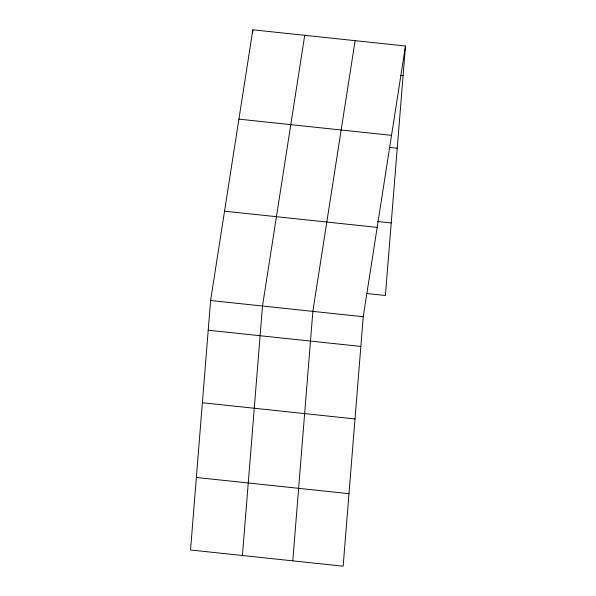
<?xml version="1.0" encoding="UTF-8"?>
<svg xmlns="http://www.w3.org/2000/svg" width="596" height="596" viewBox="0 0 596 596"><rect width="100%" height="100%" fill="white"/><g stroke="black" fill="none" stroke-linecap="round" stroke-linejoin="round"><path stroke-width="0.89" d="M210.604 300.511L190.534 549.989L343.154 566.2L363.232 316.722L405.466 46.011L252.846 29.8L210.604 300.511L363.232 316.722M252.548 33.51L252.846 29.8M242.423 555.502L262.493 306.024L304.735 35.313M292.792 560.851L312.863 311.373L355.104 40.662M405.466 46.011L385.396 295.489L367.084 293.545M400.333 75.424L403.082 75.714M238.907 119.133L391.527 135.344M389.918 147.458L397.241 148.24M377.499 221.503L391.229 222.964M224.543 211.178L377.171 227.389M208.213 330.214L360.841 346.425M202.379 402.74L355.007 418.951M196.367 477.463L348.995 493.674"/></g></svg>
